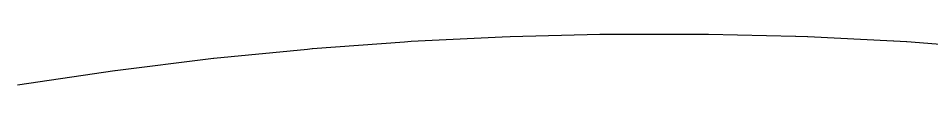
# Model space of a CAD drawing. Header units: inches. Extents: x -2.56 to 2.56, y -2.56 to 2.56.
# Drawn here: x -0.406 to 0.175, y 2.527 to 2.559 of the extents above; entities that cross this region are included whole.
import ezdxf

# ---------------------------------------------------------------- set-up
doc = ezdxf.new("R2010")
doc.units = ezdxf.units.IN
doc.header["$MEASUREMENT"] = 0
doc.layers.add('BLACK', color=250, linetype='CONTINUOUS')

msp = doc.modelspace()

# ---------------------------------------------------------------- linework, layer by layer
at = {"layer": 'BLACK', "linetype": 'CONTINUOUS'}
for p, q in [((-0.09816, 2.55711), (-0.09306, 2.55733)), ((-0.09306, 2.55733), (-0.09303, 2.55733)), ((-0.09303, 2.55733), (-0.09298, 2.55733)), ((-0.09298, 2.55733), (-0.09294, 2.55733)), ((-0.09294, 2.55733), (-0.03602, 2.55873)), ((-0.03602, 2.55873), (-0.036, 2.55873)), ((-0.036, 2.55873), (-0.03, 2.55884)), ((-0.03, 2.55884), (-0.02996, 2.55884)), ((-0.02996, 2.55884), (-0.02991, 2.55884)), ((-0.02991, 2.55884), (-0.02987, 2.55884)), ((-0.02987, 2.55884), (0.02624, 2.55884)), ((0.02624, 2.55884), (0.02625, 2.55884)), ((0.02625, 2.55884), (0.02627, 2.55884)), ((0.02627, 2.55884), (0.02628, 2.55884)), ((0.02628, 2.55884), (0.02631, 2.55884)), ((0.02631, 2.55884), (0.02631, 2.55884)), ((0.02631, 2.55884), (0.02631, 2.55884)), ((0.02631, 2.55884), (0.03308, 2.5588)), ((0.03308, 2.5588), (0.03313, 2.5588)), ((0.03313, 2.5588), (0.03316, 2.5588)), ((0.03316, 2.5588), (0.0332, 2.5588)), ((0.0332, 2.5588), (0.0886, 2.55744)), ((0.0886, 2.55744), (0.08863, 2.55744)), ((0.08863, 2.55744), (0.09614, 2.5572)), ((0.09614, 2.5572), (0.09618, 2.5572)), ((0.09618, 2.5572), (0.09622, 2.5572)), ((0.09622, 2.5572), (0.09626, 2.5572)), ((0.09626, 2.5572), (0.15094, 2.55451)), ((-0.21887, 2.54965), (-0.16017, 2.55398)), ((-0.16017, 2.55398), (-0.16016, 2.55398)), ((-0.16016, 2.55398), (-0.15608, 2.55426)), ((-0.15608, 2.55426), (-0.15604, 2.55426)), ((-0.15604, 2.55426), (-0.156, 2.55426)), ((-0.156, 2.55426), (-0.15596, 2.55427)), ((-0.15596, 2.55427), (-0.09818, 2.55711)), ((-0.09818, 2.55711), (-0.09816, 2.55711)), ((0.15094, 2.55451), (0.15095, 2.55451)), ((0.15095, 2.55451), (0.15095, 2.55451)), ((0.15095, 2.55451), (0.15095, 2.55451)), ((0.15095, 2.55451), (0.15097, 2.55451)), ((0.15097, 2.55451), (0.15098, 2.55451)), ((0.15098, 2.55451), (0.15914, 2.55406)), ((0.15914, 2.55406), (0.15917, 2.55405)), ((0.15917, 2.55405), (0.15922, 2.55405)), ((0.15922, 2.55405), (0.15925, 2.55405)), ((0.15925, 2.55405), (0.21328, 2.55006)), ((-0.28167, 2.54348), (-0.22195, 2.54936)), ((-0.22195, 2.54936), (-0.22194, 2.54936)), ((-0.22194, 2.54936), (-0.219, 2.54964)), ((-0.219, 2.54964), (-0.21896, 2.54964)), ((-0.21896, 2.54964), (-0.21891, 2.54965)), ((-0.21891, 2.54965), (-0.21887, 2.54965)), ((-0.34428, 2.53577), (-0.28344, 2.54327)), ((-0.28344, 2.54327), (-0.28179, 2.54347)), ((-0.28179, 2.54347), (-0.28175, 2.54347)), ((-0.28175, 2.54347), (-0.28171, 2.54348)), ((-0.28171, 2.54348), (-0.28167, 2.54348)), ((-0.40644, 2.52655), (-0.3446, 2.53572)), ((-0.3446, 2.53572), (-0.34459, 2.53573)), ((-0.34459, 2.53573), (-0.34441, 2.53575)), ((-0.34441, 2.53575), (-0.34437, 2.53576)), ((-0.34437, 2.53576), (-0.34432, 2.53576)), ((-0.34432, 2.53576), (-0.34428, 2.53577))]:
    msp.add_line(p, q, dxfattribs=at)

doc.saveas('drawing.dxf')
